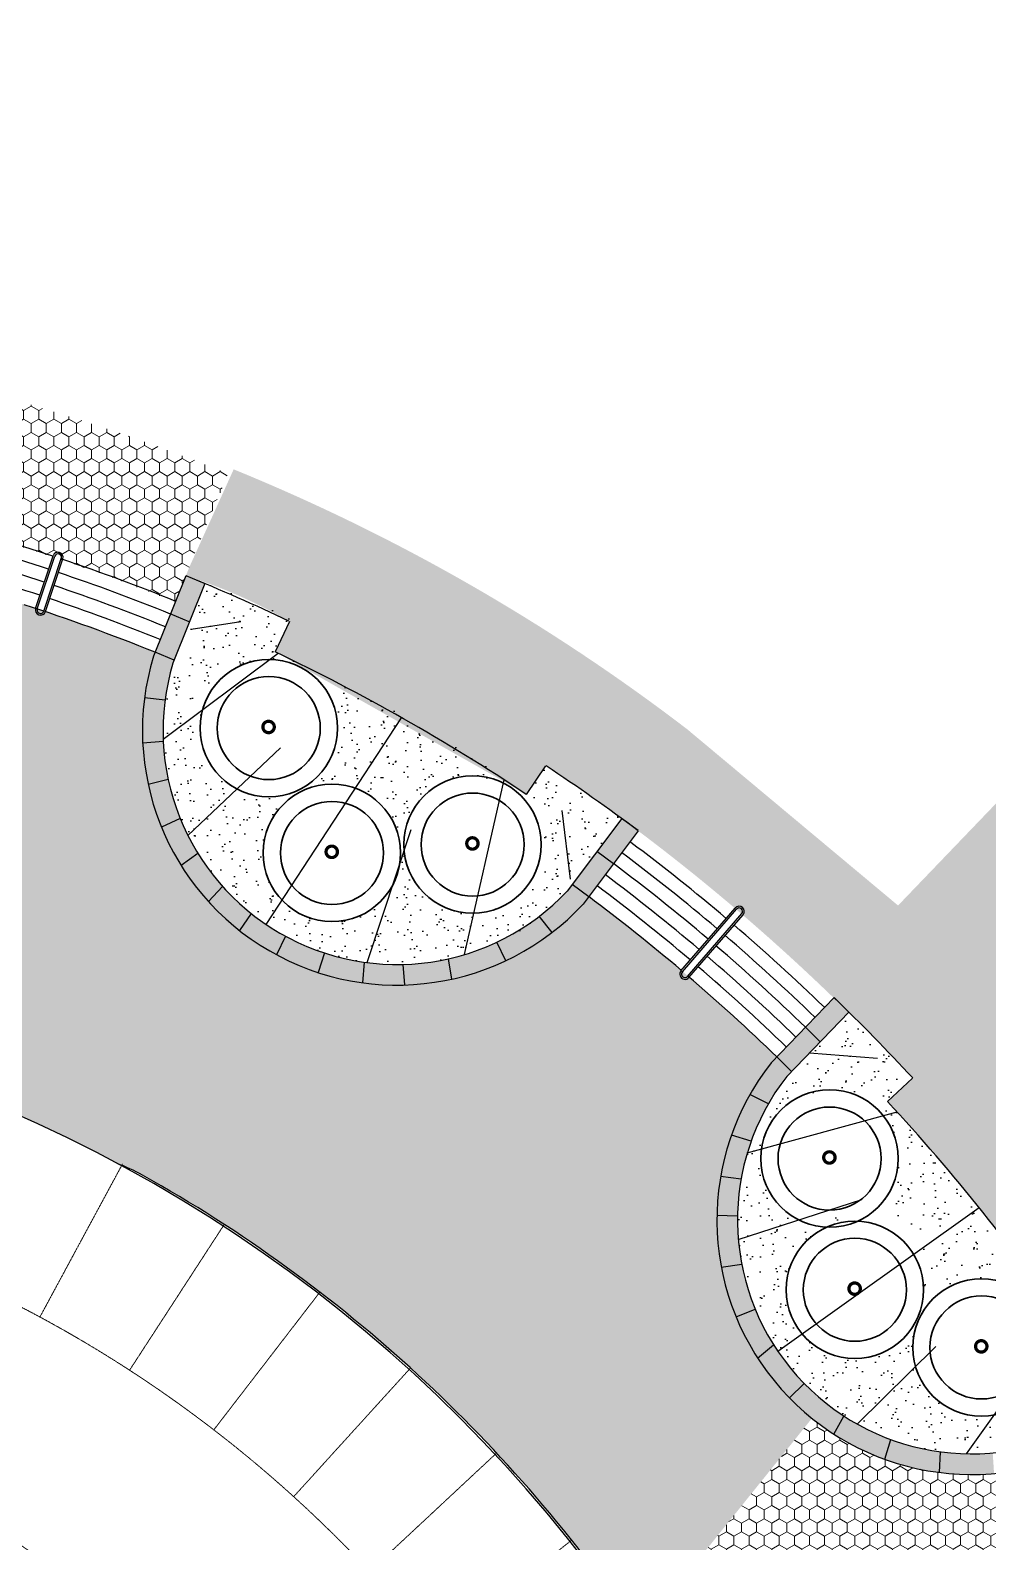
# Model space of a CAD drawing. Header units: millimetres. Extents: x -164772 to 106339, y -135449 to 107526.
# Drawn here: x -52379 to -24506, y 19521 to 63523 of the extents above; entities that cross this region are included whole.
import ezdxf

# ---------------------------------------------------------------- set-up
doc = ezdxf.new("R2010")
doc.units = ezdxf.units.MM
doc.linetypes.add('ACAD_дорога __ __ __ __ __ __ __ __ __ __ __ __ __', pattern=[7, 5, -2])
for name, color, linetype, lineweight, true_color in [('graas', 7, 'Continuous', 25, 0x83f83f), ('hatch', 7, 'Continuous', 9, 0x4a4a4a), ('plants', 7, 'Continuous', 30, 0x3d5129)]:
    doc.layers.add(name, color=color, linetype=linetype, lineweight=lineweight, true_color=true_color)
doc.layers.add('paving', color=250, linetype='Continuous', lineweight=25)
doc.layers.add('pr road', color=250, linetype='Continuous', lineweight=35)
doc.layers.add('project line', color=250, linetype='Continuous')
doc.linetypes.add('зигзаг', pattern='A,0.00254,-5.08,[131,ltypeshp.shx,S=5.08,R=0,X=-5.08,Y=0],-10.16,[131,ltypeshp.shx,S=5.08,R=180,X=5.08,Y=0],-5.08', length=20.32254)
pattern_1 = [(90, (0, 0), (-219.9704516, 381), [254, -508]), (210, (0, 0), (-219.9704530418713, -380.9999991675352), [254, -508]), (150, (0, 0), (-439.9409046418711, 8.324647552006501e-07), [-508, 254])]
pattern_2 = [(127.5, (20085131.35319099, -35165208.97466968), (-734.1198559940135, -24.00046943976064), [0, -579.1200000000001, 0, -647.7, 0, -619.125]), (97.5, (20085131.35319099, -35165208.97466968), (-1075.237650852531, 674.284924707004), [0, -312.42, 0, -521.9699999999999, 0, -200.0249999999999]), (57.49999999999998, (20085131.35319099, -35165677.60466967), (-2.155777017818464, 1186.488555362187), [0, -190.5, 0, -685.8000000000001, 0, -895.3500000000001]), (47.49999999999999, (20085131.35319099, -35165677.60466967), (-334.3939848858243, 1145.334678708446), [0, -95.24999999999999, 0, -449.5799999999999, 0, -514.35])]
pattern_3 = [(127.5, (20085757.92469963, -35165962.13813535), (-734.1198559940135, -24.00046943976064), [0, -579.1200000000001, 0, -647.7, 0, -619.125]), (97.5, (20085757.92469963, -35165962.13813535), (-1075.237650852531, 674.284924707004), [0, -312.42, 0, -521.9699999999999, 0, -200.0249999999999]), (57.49999999999998, (20085757.92469963, -35166430.76813534), (-2.155777017818464, 1186.488555362187), [0, -190.5, 0, -685.8000000000001, 0, -895.3500000000001]), (47.49999999999999, (20085757.92469963, -35166430.76813534), (-334.3939848858243, 1145.334678708446), [0, -95.24999999999999, 0, -449.5799999999999, 0, -514.35])]

# ---------------------------------------------------------------- blocks, each defined once
blk = doc.blocks.new('Р')
at = {"layer": 'plants', "const_width": 0.1885352972114263}
blk.add_lwpolyline([(63573.59903664942, 42000.92048726147, 1), (63574.26256520773, 42000.92048726147, 1)], format="xyb", close=True, dxfattribs=at)
at = {"layer": 'plants'}
blk.add_circle((63573.86653953586, 42000.90911318984), 4, dxfattribs=at)
at = {"layer": 'plants', "linetype": 'зигзаг', "ltscale": 0.1}
blk.add_circle((63573.86653953586, 42000.90911318984), 3, dxfattribs=at)

msp = doc.modelspace()

# ---------------------------------------------------------------- hatches: boundary and pattern name
at = {"layer": 'graas'}
h = msp.add_hatch(dxfattribs=at)
h.set_pattern_fill('AR-SAND', color=256, scale=15, angle=90, style=0)
h.set_pattern_definition([(127.5, (20086128.24877036, -35166053.85882878), (-734.1198559940135, -24.00046943976064), [0, -579.1200000000001, 0, -647.7, 0, -619.125]), (97.5, (20086128.24877036, -35166053.85882878), (-1075.237650852531, 674.284924707004), [0, -312.42, 0, -521.9699999999999, 0, -200.0249999999999]), (57.49999999999998, (20086128.24877036, -35166522.48882877), (-2.155777017818464, 1186.488555362187), [0, -190.5, 0, -685.8000000000001, 0, -895.3500000000001]), (47.49999999999999, (20086128.24877036, -35166522.48882877), (-334.3939848858243, 1145.334678708446), [0, -95.24999999999999, 0, -449.5799999999999, 0, -514.35])])
edge = h.paths.add_edge_path()
edge.add_line((-117541.6754624641, -3284.361524216785), (-120764.0420367754, -3284.361524216785))
edge.add_arc((-120764.042036779, 2115.638475780885), 5399.999999997817, 180.0000000000386, 270.0000000000386, ccw=False)
edge.add_line((-126164.0420367767, 2115.638475777625), (-126161.4625406482, 42274.47373970476))
edge.add_arc((-112971.6932503138, -1539156.284458524), 1581485.761235097, 89.52214120869093, 90.4778587913089, ccw=False)
edge.add_line((-99781.92395997167, 42274.47373970416), (-98863.34911363844, 41616.53721116955))
edge.add_arc((189654151.5651501, 110768853.5518665), 219696899.5820207, 210.2649924978628, 210.2684874780101)
edge.add_arc((-69889.71343111133, -6882.399719036608), 43094.06331599062, 121.0371690920496, 169.3069759478685)
edge.add_arc((-117541.6754624632, 2115.638475781816), 5399.999999998709, 269.99999999999216, 349.30577403733963, ccw=False)
h.paths.add_polyline_path([(-122660.9038956559, 16963.29322928055), (-125910.9038956559, 16963.29322928055), (-125910.9038956559, 7903.293229282877), (-122660.9038956559, 7903.293229282877)], flags=16)
h.paths.add_polyline_path([(-126161.4625406473, 7098.456192089754), (-126161.4625406473, 4859.754372380252), (-126161.4625406473, 5142.812778507869), (-126161.4625406473, 7559.754372377458)], flags=16)
h = msp.add_hatch(dxfattribs=at)
h.set_pattern_fill('AR-SAND', color=256, scale=15, angle=90, style=0)
h.set_pattern_definition(pattern_3)
edge = h.paths.add_edge_path()
edge.add_arc((-41692.3422722074, 43136.32942682649), 6809.941375749018, 187.8846363039206, 211.7204691775078)
edge.add_line((-47485.03726872455, 39555.82859335798), (-45808.83268015747, 41245.67330921443))
edge.add_arc((-45424.45719140142, 43208.38966254941), 2000.000000000382, 188.334456893451, 258.9195139328112, ccw=False)
edge.add_line((-47403.33478400696, 42918.48713843808), (-48437.90438927879, 42202.14889508804))
edge = h.paths.add_edge_path()
edge.add_arc((-41837.37265117027, 43142.630837719), 6667.197725445712, 166.9150024126457, 188.1092495480936)
edge.add_line((-48437.90438927876, 42202.14889508816), (-47403.33478400693, 42918.48713843092))
edge.add_arc((-45424.45719140329, 43208.38966255127), 2000.000000000024, 90.00000000002768, 188.3344568937422, ccw=False)
edge.add_arc((-45424.45719140981, 43208.38966255127), 2000, 425.1200730221053, 449.99999999983226, ccw=False)
edge.add_line((-44583.02116453162, 45022.77259144797), (-44466.74876182262, 45109.52547024829))
edge.add_arc((-70390.19501416272, -8089.789359115954), 59179.3220974342, 424.0205305768482, 424.8320429047497)
edge.add_line((-45222.81552802658, 45471.34555896236), (-44794.37594171602, 46383.16448488667))
edge.add_arc((-70360.91529126492, -8095.297991525806), 60179.32209742834, 424.859509762208, 427.3750961518241)
edge.add_line((-47210.13688690614, 47452.80969341895), (-48331.45845854047, 44652.05954974938))
h = msp.add_hatch(dxfattribs=at)
h.set_pattern_fill('AR-SAND', color=256, scale=15, angle=90, style=0)
h.set_pattern_definition(pattern_3)
edge = h.paths.add_edge_path()
edge.add_arc((-41692.34227220601, 43136.32942682276), 6809.941375747661, 211.7204691774697, 238.0360196745277)
edge.add_line((-45297.43006086143, 37358.90408527064), (-44839.38938593407, 38014.99254955286))
edge.add_arc((-43585.8861216165, 39573.43073130636), 2000.000000000003, 90.00000000009283, 231.1891316040542, ccw=False)
edge.add_arc((-43585.88612161836, 39573.43073130636), 2000, 62.401911189404416, 90.00000000006031, ccw=False)
edge.add_line((-42659.35317327807, 41345.86879669553), (-41288.85404336164, 43439.85373698127))
edge.add_arc((-70390.19501436481, -8089.789359022821), 59179.3220974368, 420.5444317838557, 424.020530576636)
edge.add_line((-44466.74876182646, 45109.52547024847), (-44583.02116453182, 45022.77259144814))
edge.add_arc((-45424.45719140981, 43208.38966255127), 2000.000000000005, 270.00000000016774, 425.1200730221053, ccw=False)
edge.add_arc((-45424.45719141679, 43208.38966255127), 2000, 258.9195139332737, 270.0000000003762, ccw=False)
edge.add_line((-45808.83268015718, 41245.67330921446), (-47485.03726872336, 39555.828593358))
edge = h.paths.add_edge_path()
edge.add_line((-44839.38938593378, 38014.99254955309), (-45297.43006086114, 37358.90408527087))
edge.add_arc((-41692.34227219297, 43136.32942684465), 6809.941375773631, 238.0360196745393, 262.6782643599747)
edge.add_line((-42560.20721444142, 36381.91516774851), (-41885.65860611411, 38520.23255645645))
edge.add_arc((-43585.88612162208, 39573.43073130636), 1999.999999999987, 270.0000000000635, 328.2240444578516, ccw=False)
edge.add_arc((-43585.8861216165, 39573.43073130636), 2000, 231.1891316040542, 269.9999999999072, ccw=False)
h = msp.add_hatch(dxfattribs=at)
h.set_pattern_fill('AR-SAND', color=256, scale=15, angle=90, style=0)
h.set_pattern_definition(pattern_3)
edge = h.paths.add_edge_path()
edge.add_arc((-43585.88612162115, 39573.43073131009), 1999.999999999882, 328.224044457791, 422.40191118929795, ccw=False)
edge.add_line((-41885.65860611414, 38520.23255645674), (-42560.20721444145, 36381.9151677488))
edge.add_arc((-41692.34227220321, 43136.3294268535), 6809.941375780546, 262.6782643600627, 286.7633001229301)
edge.add_line((-39728.22890742662, 36615.78035243605), (-39593.42370615394, 37820.20908574799))
edge.add_arc((-39491.15865606376, 39817.59283944457), 1999.999999999998, 90.0000000010699, 267.06904399044817, ccw=False)
edge.add_arc((-39491.15865611126, 39817.59283944457), 2000, 427.2453777361425, 449.9999999997232, ccw=False)
edge.add_line((-38717.58794058234, 41661.93238195735), (-38670.05199560855, 41870.44173313513))
edge.add_arc((-70390.1950144938, -8089.789358939468), 59179.32209743629, 417.5882153591441, 420.544431783708)
edge.add_line((-41288.8540433578, 43439.85373698831), (-42659.35317327786, 41345.8687966953))
h = msp.add_hatch(dxfattribs=at)
h.set_pattern_fill('AR-SAND', color=256, scale=15, angle=90, style=0)
h.set_pattern_definition([(127.5, (20085299.87602949, -35165867.67021161), (-734.1198559940135, -24.00046943976064), [0, -579.1200000000001, 0, -647.7, 0, -619.125]), (97.5, (20085299.87602949, -35165867.67021161), (-1075.237650852531, 674.284924707004), [0, -312.42, 0, -521.9699999999999, 0, -200.0249999999999]), (57.49999999999998, (20085299.87602949, -35166336.30021162), (-2.155777017818464, 1186.488555362187), [0, -190.5, 0, -685.8000000000001, 0, -895.3500000000001]), (47.49999999999999, (20085299.87602949, -35166336.30021162), (-334.3939848858243, 1145.334678708446), [0, -95.24999999999999, 0, -449.5799999999999, 0, -514.35])])
edge = h.paths.add_edge_path()
edge.add_arc((-39949.20732620199, 39912.06076318077), 2000, 267.06904399044817, 269.9999999989301, ccw=False)
edge.add_line((-40051.47237629191, 37914.67700948431), (-40246.21202574437, 36788.66605812561))
edge.add_arc((-40128.17837211982, 40959.46608777349), 4172.469871753245, 268.3789619295806, 318.8712729143008)
edge.add_line((-36985.33344692344, 38215.01156877405), (-35157.5240316942, 40579.00796464257))
edge.add_arc((-28258.37750701726, 52894.92419600305), 14116.65737300644, 229.7938353700033, 240.7432644639572, ccw=False)
edge.add_line((-37371.24257590788, 42113.65777581655), (-37927.72788106433, 41277.87086236045))
edge.add_arc((-34948.47123248762, 47875.28166277804), 7238.908719381809, 234.7332494925617, 245.6970319045597, ccw=False)
edge.add_line((-39128.10066574652, 41964.90965687162), (-39175.63661072031, 41756.40030570111))
edge.add_arc((-39452.8715666456, 39812.18644031421), 1963.880539939344, 255.3607539047406, 441.88462383171935, ccw=False)
h = msp.add_hatch(dxfattribs=at)
h.set_pattern_fill('AR-SAND', color=256, scale=15, angle=90, style=0)
h.set_pattern_definition(pattern_2)
edge = h.paths.add_edge_path()
edge.add_arc((-24969.26098304362, 28890.45327633344), 6810.562539566206, 184.7609530127448, 211.0863086488167)
edge.add_line((-30801.76197702744, 25373.96436542603), (-30123.46552640733, 25905.79161048644))
edge.add_arc((-28364.2592402676, 26857.20805075443), 2000.000000000269, 100.1865830443374, 208.4054721894052, ccw=False)
edge.add_arc((-29040.24678908268, 28645.83881028327), 369.0628545306525, 389.1630962344705, 531.6205218828852)
edge.add_line((-29405.36974732558, 28699.62185555002), (-31756.32472650622, 28325.18533321442))
edge = h.paths.add_edge_path()
edge.add_arc((-24969.26098316748, 28890.4532763516), 6810.562539440972, 163.3679041414105, 184.7609530129861)
edge.add_line((-31756.32472650268, 28325.18533321474), (-29405.36974732658, 28699.62185555034))
edge.add_arc((-29126.00683753592, 30656.44701305222), 1976.665963789153, 171.356264184454, 261.87516431632605, ccw=False)
edge.add_line((-31080.22172570255, 30953.52024185894), (-31494.88584725096, 30839.80758916704))
edge = h.paths.add_edge_path()
edge.add_line((-26985.507280628, 31801.18882417776), (-27479.00137525847, 31848.19726918033))
edge.add_arc((-29031.93705459245, 30689.82818396021), 1937.376618457506, 308.365621090901, 396.72007198191534, ccw=False)
edge.add_arc((-27921.17474791155, 27172.90142210158), 2000.000000000436, 400.61645761306994, 447.37138928871923, ccw=False)
edge.add_line((-26403.00605204821, 28474.88598840921), (-24872.52844408532, 29162.42742436027))
edge.add_arc((-604673.1006769931, -432945.4645524243), 741425.9284573457, 398.5552585231551, 398.816495974944)
edge = h.paths.add_edge_path()
edge.add_line((-28540.62797665297, 34943.62168501136), (-30882.37918472982, 32269.62406784475))
edge.add_arc((-32110.15286252674, 31949.47792582358), 1268.82692127105, 299.00658391665667, 374.61464129442516, ccw=False)
edge.add_line((-31494.88584725073, 30839.80758916684), (-31080.22172570232, 30953.52024185692))
edge.add_arc((-29039.73154808701, 30592.53409954863), 2072.175465516169, 81.22730472275902, 169.967523596568, ccw=False)
edge.add_arc((-29022.60051650161, 30797.00234531941), 1867.540917035143, 394.25496231386546, 440.78999585424674, ccw=False)
edge.add_line((-27479.0013752573, 31848.19726918036), (-26985.50728062501, 31801.18882418143))
edge.add_arc((-31633.15159026513, 28522.56034589609), 5687.70624483552, 395.2006261804053, 402.1711283183605)
edge.add_line((-27417.74799938992, 32340.98605469059), (-26684.17948514651, 33020.60155999404))
edge.add_arc((63503.30124311124, 121943.5483495361), 126653.3542621177, 223.386296822182, 224.595493936403, ccw=False)
h = msp.add_hatch(dxfattribs=at)
h.set_pattern_fill('AR-SAND', color=256, scale=15, angle=90, style=0)
h.set_pattern_definition(pattern_2)
edge = h.paths.add_edge_path()
edge.add_line((-30123.46552640692, 25905.79161048824), (-30808.65436039303, 25385.42159460464))
edge.add_arc((-24941.26999910994, 28932.80004099481), 6856.390674760239, 211.1568565160055, 261.9141648836094)
edge.add_line((-25905.66570950699, 22144.57243736418), (-25199.8487336586, 23246.28990812183))
edge.add_arc((-24679.04027119958, 25177.28927255286), 1999.999999999624, 94.61191228811663, 254.9059508595819, ccw=False)
edge.add_arc((-24679.04027119678, 25177.28927255612), 1999.999999996173, 36.03431006681808, 94.61191228819638, ccw=False)
edge.add_line((-23061.71053191254, 26353.82848329706), (-22597.11218504352, 26708.45468337526))
edge.add_arc((-15203.4473629522, 35846.05244813398), 11754.23210643415, 214.6536564330288, 231.0220318825186, ccw=False)
edge.add_line((-24872.52844408647, 29162.42742436197), (-26653.62322424641, 27893.41479686636))
edge.add_arc((-28360.22389366551, 26855.57536129611), 1997.397441394543, 284.6386293325877, 391.305146296479, ccw=False)
edge.add_arc((-28352.40925688417, 26884.55515933274), 2023.516343981949, 208.9269692200158, 284.2171633098605, ccw=False)
edge = h.paths.add_edge_path()
edge.add_arc((-24679.04027120051, 25177.28927257428), 2000.000000021403, 254.9059508596693, 280.75056401362616, ccw=False)
edge.add_line((-25199.8487336615, 23246.28990812185), (-25905.66570950625, 22144.5724373642))
edge.add_arc((-11574.57562176678, -96316.33964391793), 119324.6321353313, 95.48138340637342, 96.89797148524917, ccw=False)
edge.add_line((-22972.74161281091, 22462.65532687869), (-15713.79388960501, 26561.50531815877))
edge.add_arc((-18158.86937312296, 24414.01648954679), 3254.243750723023, 401.2925601460889, 464.8256350307917)
edge.add_line((-18991.55974586428, 27559.92321611433), (-22093.26229584202, 25691.583275347))
edge.add_arc((-24495.11103052207, 25134.75265869223), 2465.5501779384, 373.0525348753605, 399.6634006352127)
edge.add_line((-22597.11218504448, 26708.45468337558), (-23061.7105319135, 26353.82848329738))
edge.add_arc((-24605.09808644493, 25148.00219971737), 1958.586778689377, 278.7848793573115, 397.99999472323094, ccw=False)
at = {"layer": 'hatch'}
h = msp.add_hatch(dxfattribs=at)
h.set_pattern_fill('HONEY', color=256, scale=80, angle=90, style=0)
h.set_pattern_definition(pattern_1)
edge = h.paths.add_edge_path()
edge.add_line((-57747.20634383548, 53944.7392379493), (-58603.40963517238, 50043.43780245243))
edge.add_arc((-70773.63607217025, -8892.42900699047), 60179.32209744627, 427.9463561142493, 438.3324486411651, ccw=False)
edge.add_line((-48177.83420372874, 46883.73566960175), (-48153.11045727142, 46944.76451810582))
edge.add_line((-48153.1104572716, 46944.76451810593), (-46619.75757716229, 50615.62406411728))
edge.add_arc((-69884.04130159438, -6883.306821448221), 62027.04208805969, 427.9715589192816, 430.6173840686212)
edge.add_arc((-69884.04130222162, -6883.306823240086), 62027.04208995813, 430.6173840686237, 434.1292926308041)
edge.add_line((-52921.66179467065, 52779.34172567404), (-57747.20634383564, 53944.73923794941))
h = msp.add_hatch(dxfattribs=at)
h.set_pattern_fill('HONEY', color=256, scale=80, angle=90, style=0)
h.set_pattern_definition(pattern_1)
edge = h.paths.add_edge_path()
edge.add_line((-23323.78253914163, 41995.33172490499), (-23924.71861447126, 41369.33975347654))
edge.add_line((-23924.71861447141, 41369.33975347695), (-24869.63230262629, 40385.02809910808))
edge.add_line((-24869.6323026263, 40385.02809910807), (-26015.29507688086, 39191.59717011444))
edge.add_line((-26015.29507688087, 39191.5971701141), (-27117.12339349401, 38043.82836672942))
edge.add_line((-27117.12339349397, 38043.82836672947), (-33253.04730447006, 43172.53968727117))
edge.add_arc((-68104.32269068973, -2331.903342829044), 57317.23764737599, 412.5519545735334, 427.8105032507468)
edge.add_line((-46457.2611765161, 50740.41014855127), (-47748.73343065063, 47892.33551547975))
edge.add_line((-47748.73343065081, 47892.33551548007), (-48147.15296581033, 46898.91058978339))
edge.add_line((-48147.15296581041, 46898.91058978303), (-47848.62179214567, 47641.14362238381))
edge.add_arc((-52250.77452562263, 33597.38417914514), 14717.54490356382, 419.7230240339102, 432.5958939464005, ccw=False)
edge.add_line((-44830.47343859661, 46307.42980322945), (-45246.00699579887, 45426.52646025059))
edge.add_arc((3029623.437193462, 5464126.458501044), 6230339.561557437, 240.4270311756533, 240.5043119925217)
edge.add_line((-37934.44424471751, 41284.05839995113), (-37356.54815479781, 42105.72038759684))
edge.add_arc((-65126.77350101414, -9.403113585391111), 50446.6950681556, 413.0825908960085, 416.599603686069, ccw=False)
edge.add_line((-34825.30128453652, 40322.83987900666), (-34824.73581590454, 40323.59668875653))
edge.add_arc((-70860.26437111924, -7873.825336311902), 60179.32209751356, 410.0458706313003, 413.2158188764294, ccw=False)
edge.add_arc((-70860.2643707211, -7873.825336224823), 60179.3220971908, 409.09423109684474, 410.0458706315377, ccw=False)
edge.add_arc((-70860.26437122773, -7873.825336261145), 60179.32209755002, 405.9244086080033, 409.0942310965029, ccw=False)
edge.add_arc((-93901.63373086581, -31033.50535443514), 92846.55403836345, 403.6238044463871, 405.65077735461847, ccw=False)
edge.add_line((-26691.37945354244, 33023.2219798286), (-27428.58415632994, 32340.98606287582))
edge.add_arc((-76617.02483407155, -12502.96635333351), 66561.87170306267, 395.0170551441523, 402.3546993539355, ccw=False)
edge.add_line((-22104.09845277647, 25691.58328352547), (-21160.97056193232, 26060.3904787547))
edge.add_line((-21160.97056193211, 26060.39047875446), (-21161.03467769243, 26060.48438107744))
edge.add_arc((-18207.20676674534, 24122.34287170558), 3532.915486937587, 50.80453519653071, 146.7292888941785, ccw=False)
edge.add_line((-15974.51737134371, 26860.33299248763), (-15483.58560551798, 26256.85640083927))
edge.add_line((-15483.58560551823, 26256.85640083956), (-12133.1041302741, 28073.74570614755))
edge.add_arc((-69875.9962582372, -6883.491126538678), 67499.99998724542, 391.1904874567375, 394.294645567279)
edge.add_line((-14110.80688757755, 31149.30594036872), (-13284.65593378695, 31712.75478591764))
edge.add_arc((-69875.99626890829, -6883.491133619989), 68500.00000005108, 394.2946455671501, 402.8060019222401)
edge.add_line((-19620.37622612322, 39663.50290597607), (-20354.03491287277, 38983.98474480551))
edge.add_arc((-69865.94703200113, -6873.924888741649), 67486.12685323443, 402.8058408500684, 406.397171598202)
h = msp.add_hatch(dxfattribs=at)
h.set_pattern_fill('HONEY', color=256, scale=80, angle=90, style=0)
h.set_pattern_definition(pattern_1)
edge = h.paths.add_edge_path()
edge.add_arc((-69881.46312228337, -6884.363285390618), 42441.5030475266, 421.8408017902755, 430.2245744156918)
edge.add_line((-55522.04515181974, 33054.19322937033), (-55522.04515183508, 47673.56401242191))
edge.add_arc((-69988.01172441876, -7025.206541633657), 56579.32209742672, 432.0523822157225, 435.18636356369075, ccw=False)
edge.add_arc((-69988.01172448162, -7025.206541692331), 56579.32209750179, 427.9463561142237, 432.05238221568004, ccw=False)
edge.add_line((-48743.91811543217, 45414.36034956625), (-48790.02264685449, 45300.55452174337))
edge.add_arc((-41703.17842914283, 43136.32943501514), 7409.941375756141, 163.0180470117041, 316.9649285487484)
edge.add_line((-36286.98474130154, 38079.44530267366), (-36121.8826711259, 38300.41398110001))
edge.add_arc((-70002.63044733906, -7013.100770398933), 56579.32209747349, 410.0756296789115, 413.2146705002441, ccw=False)
edge.add_arc((-70002.63044720076, -7013.100770476232), 56579.32209744431, 405.9244407691962, 410.0756296790689, ccw=False)
edge.add_line((-30645.69184379725, 33634.79059887123), (-49112.18548779943, 30195.1068637698))
edge.add_arc((-51555.62991539183, 25832.81625799094), 4999.999999999414, 420.7455578007689, 430.0830294696319)
h = msp.add_hatch(dxfattribs=at)
h.set_pattern_fill('HONEY', color=256, scale=80, angle=90, style=0)
h.set_pattern_definition(pattern_1)
h.paths.add_polyline_path([(-49112.18548779914, 30195.10686376974, -0.1172901711083664), (-34641.92928678942, 16873.27243573735), (-29623.51693300231, 23115.06673654173, -0.4107027474719926), (-30810.79457653247, 33464.2268421208), (-30645.66902748568, 33634.76850717938), (-30645.69184379353, 33634.79059887123)])
h = msp.add_hatch(dxfattribs=at)
h.set_pattern_fill('HONEY', color=256, scale=80, angle=90, style=0)
h.set_pattern_definition(pattern_1)
h.paths.add_polyline_path([(-29623.51693299859, 23115.06673654173), (-34641.92928678616, 16873.27243573036), (-33686.78610629196, 15580.62665010015, -0.04384218856992625), (-30324.23482867218, 8925.493055821436), (-19183.20059386248, 13384.35220983023), (-18523.12936211357, 24166.40597744616), (-21684.46398303358, 22253.04119488787, -0.2924433362505921)])
at = {"layer": 'project line'}
h = msp.add_hatch(color=256, dxfattribs=at)
h.set_gradient(color1=(87, 85, 98), rotation=45, one_color=1, tint=1, name='INVCURVED')
h.paths.add_polyline_path([(-48298.89319025286, 46528.80577316279), (-47743.91665432116, 46300.74878152976), (-47293.34163565541, 47412.96186369057), (-47848.31817159828, 47641.01885532685)])
h = msp.add_hatch(color=256, dxfattribs=at)
h.set_gradient(color1=(87, 85, 98), rotation=45, one_color=1, tint=1, name='INVCURVED')
h.paths.add_polyline_path([(-48738.40161501177, 45412.04508592984), (-48183.42507908007, 45183.98809429682), (-47732.85006041432, 46296.20117645715), (-48287.82659635719, 46524.2581680939)])
h = msp.add_hatch(color=256, dxfattribs=at)
h.set_gradient(color1=(87, 85, 98), rotation=45, one_color=1, tint=1, name='INVCURVED')
h.paths.add_polyline_path([(-48790.02264685396, 45300.55452174185, 0.04185614194739453), (-49051.48972690038, 44090.03392981277), (-48455.44185509978, 44020.77285760226, -0.04060426740122557), (-48223.73463848446, 45100.41911271359), (-48188.95837602604, 45186.26189684407), (-48743.90131909799, 45414.40181013946)])
h = msp.add_hatch(color=256, dxfattribs=at)
h.set_gradient(color1=(87, 85, 98), rotation=45, one_color=1, tint=1, name='INVCURVED')
h.paths.add_polyline_path([(-49051.48972689666, 44090.03392981277, 0.04455648456730579), (-49104.20995861039, 42773.06163852666), (-48505.65284647958, 42817.51390411942, -0.04429808190259198), (-48455.44185509605, 44020.77285760226)])
h = msp.add_hatch(color=256, dxfattribs=at)
h.set_gradient(color1=(87, 85, 98), rotation=45, one_color=1, tint=1, name='INVCURVED')
h.paths.add_polyline_path([(-49104.20995860666, 42773.06163852666, 0.04119653084005332), (-48944.50707050998, 41564.58177721272), (-48363.26470721027, 41715.57178152543, -0.04085785033940441), (-48505.65284647586, 42817.51390411942)])
h = msp.add_hatch(color=256, dxfattribs=at)
h.set_gradient(color1=(87, 85, 98), rotation=45, one_color=1, tint=1, name='INVCURVED')
h.paths.add_polyline_path([(-48944.50707050998, 41564.58177721272, 0.04379136448030158), (-48560.10227069238, 40327.44591602734), (-48012.66607128343, 40573.97363713202, -0.04392570929415589), (-48363.26470721027, 41715.57178152543)])
h = msp.add_hatch(color=256, dxfattribs=at)
h.set_gradient(color1=(87, 85, 98), rotation=45, one_color=1, tint=1, name='INVCURVED')
h.paths.add_polyline_path([(-48012.66607128343, 40573.97363713202), (-48560.10227069238, 40327.44591602734, 0.04242066722159977), (-47987.69009120416, 39210.49903095239), (-47495.87342566697, 39555.82860154011, -0.04199035343516579)])
h = msp.add_hatch(color=256, dxfattribs=at)
h.set_gradient(color1=(87, 85, 98), rotation=45, one_color=1, tint=1, name='INVCURVED')
h.paths.add_polyline_path([(-35886.31770573769, 39617.47919684001), (-35403.89384857731, 39260.72158561838), (-34924.47949504832, 39902.35833798912), (-34924.58040940089, 39902.43378829076), (-34924.47949504832, 39902.35833798912), (-34685.62487779677, 40222.03566882997), (-35168.06640905121, 40578.76962545518)])
h = msp.add_hatch(color=256, dxfattribs=at)
h.set_gradient(color1=(87, 85, 98), rotation=45, one_color=1, tint=1, name='INVCURVED')
h.paths.add_polyline_path([(-36605.48619003201, 38656.8558310606), (-36123.0623328721, 38300.09821983897), (-35643.64797934311, 38941.73497220925), (-35643.74889369568, 38941.81042251135), (-35643.64797934311, 38941.73497220925), (-35404.79336209156, 39261.41230305056), (-35887.23489334554, 39618.14625967578)])
h = msp.add_hatch(color=256, dxfattribs=at)
h.set_gradient(color1=(87, 85, 98), rotation=91.00000000000001, one_color=1, tint=1, name='INVCURVED')
edge = h.paths.add_edge_path()
edge.add_arc((-41703.17842913771, 43136.32943501887), 7409.941375756726, 211.9923388826031, 222.2160539878352)
edge.add_spline(control_points=[(-47191.1021978732, 38157.38136330717), (-47185.40493092433, 38317.69827757827), (-47169.18553577297, 38609.33923627766), (-47146.53937731616, 38898.95880890223), (-47134.99470985428, 39028.93690035077)], knot_values=[268.6225567782421, 268.6225567782421, 268.6225567782421, 268.6225567782421, 269.5672622263424, 270.3408761314075, 270.3408761314075, 270.3408761314075, 270.3408761314075], degree=3, periodic=0)
edge.add_arc((-41703.17842914842, 43136.32943502632), 6809.941375759108, 211.7204691776214, 217.0955854656279, ccw=False)
edge.add_line((-47495.87342566697, 39555.82860154011), (-47987.69009120401, 39210.49903095247))
edge = h.paths.add_edge_path()
edge.add_spline(control_points=[(-47134.99470985428, 39028.93690035077), (-47146.53937731616, 38898.95880890223), (-47169.18553577297, 38609.33923627766), (-47185.40493092433, 38317.69827757827), (-47191.1021978732, 38157.38136330717)], knot_values=[268.6225567782421, 268.6225567782421, 268.6225567782421, 268.6225567782421, 269.3961706833072, 270.3408761314075, 270.3408761314075, 270.3408761314075, 270.3408761314075], degree=3, periodic=0)
edge.add_line((-47191.10219787972, 38157.38136330717), (-46779.89202582312, 38597.35591685555))
edge.add_arc((-41703.17842913399, 43136.32943500443), 6809.941375759107, 217.0955854654076, 221.7991701432159, ccw=False)
h = msp.add_hatch(color=256, dxfattribs=at)
h.set_gradient(color1=(87, 85, 98), rotation=91.00000000000001, one_color=1, tint=1, name='INVCURVED')
h.paths.add_polyline_path([(-46779.89202581931, 38597.35591685916), (-47191.10219786855, 38157.38136331462, 0.0415972336990529), (-46291.24326271823, 37317.6618663236), (-45944.30332317462, 37808.27527101761, -0.04226682862349964)])
h = msp.add_hatch(color=256, dxfattribs=at)
h.set_gradient(color1=(87, 85, 98), rotation=180, one_color=1, tint=1, name='INVCURVED')
h.paths.add_polyline_path([(-37562.99686018824, 37729.46360374759), (-37188.82593889282, 37260.28886453393, 0.04117435662241024), (-36286.98474130061, 38079.4453026718), (-36122.47480169198, 38299.62148765432), (-36604.91633295015, 38656.35544427628), (-36747.55304999955, 38465.45385940377, -0.0403916607871555)])
h = msp.add_hatch(color=256, dxfattribs=at)
h.set_gradient(color1=(87, 85, 98), rotation=91.00000000000001, one_color=1, tint=1, name='INVCURVED')
h.paths.add_polyline_path([(-45944.30332317462, 37808.27527101761), (-46291.24326271823, 37317.6618663236, 0.04350746490450496), (-45215.13796307219, 36611.50212510959), (-44946.65969607586, 37148.41403712476, -0.04399590081307517)])
h = msp.add_hatch(color=256, dxfattribs=at)
h.set_gradient(color1=(87, 85, 98), rotation=180, one_color=1, tint=1, name='INVCURVED')
h.paths.add_polyline_path([(-38792.65801261346, 36979.69297943175), (-38536.22228819764, 36437.25337980832, 0.05342102113974666), (-37188.82593889282, 37260.28886453393), (-37562.99686018824, 37729.46360374386, -0.05302045767695618)])
h = msp.add_hatch(color=256, dxfattribs=at)
h.set_gradient(color1=(87, 85, 98), rotation=149.99999999999997, one_color=1, tint=1, name='INVCURVED')
h.paths.add_polyline_path([(-44946.65969607586, 37148.41403712476), (-45215.13796307219, 36611.50212510959, 0.04471753908741886), (-43999.0614622387, 36091.0365177291), (-43815.29648492326, 36662.20718873902, -0.04529923846793003)])
h = msp.add_hatch(color=256, dxfattribs=at)
h.set_gradient(color1=(87, 85, 98), rotation=180, one_color=1, tint=1, name='INVCURVED')
h.paths.add_polyline_path([(-40205.52812810455, 36493.11145597654), (-40102.37745559615, 35901.36796758421, 0.05602251865184563), (-38536.22228819764, 36437.25337980459), (-38792.65801261346, 36979.69297943175, -0.05502376982421602)])
h = msp.add_hatch(color=256, dxfattribs=at)
h.set_gradient(color1=(87, 85, 98), rotation=149.99999999999997, one_color=1, tint=1, name='INVCURVED')
h.paths.add_polyline_path([(-43815.29648492326, 36662.20718873902), (-43999.06146224196, 36091.03651772584, 0.04469498246017152), (-42710.48319986769, 35795.17364787874), (-42657.66553750847, 36393.61070283833, -0.04371011234078735)])
h = msp.add_hatch(color=256, dxfattribs=at)
h.set_gradient(color1=(87, 85, 98), rotation=149.99999999999997, one_color=1, tint=1, name='INVCURVED')
h.paths.add_polyline_path([(-42657.66553750847, 36393.6107028346), (-42710.48319986769, 35795.17364788246, 0.04170243772936404), (-41478.31155777936, 35729.80082288948), (-41521.40779024389, 36328.81439822777, -0.04185415925785804)])
h = msp.add_hatch(color=256, dxfattribs=at)
h.set_gradient(color1=(87, 85, 98), rotation=149.99999999999997, one_color=1, tint=1, name='INVCURVED')
h.paths.add_polyline_path([(-41521.40779024389, 36328.81439822777), (-41478.31155777936, 35729.80082288948, 0.04688421782408825), (-40102.37745559615, 35901.36796758794), (-40205.52812810455, 36493.11145597282, -0.04879831413806753)])
h = msp.add_hatch(color=256, dxfattribs=at)
h.set_gradient(color1=(87, 85, 98), rotation=45, one_color=1, tint=1, name='INVCURVED')
h.paths.add_polyline_path([(-29810.9607963872, 34496.85515813674), (-29381.94715249332, 34077.38418915267), (-28547.22935996138, 34939.48071517613), (-28976.22286542345, 35358.97248312882)])
h = msp.add_hatch(color=256, dxfattribs=at)
h.set_gradient(color1=(87, 85, 98), rotation=45, one_color=1, tint=1, name='INVCURVED')
h.paths.add_polyline_path([(-30645.63791048041, 33634.80064482013), (-30216.91219379314, 33215.03230460412), (-29381.94715248587, 34077.38418914941), (-29810.96079639419, 34496.85515814372)])
h = msp.add_hatch(color=256, dxfattribs=at)
h.set_gradient(color1=(87, 85, 98), rotation=45, one_color=1, tint=1, name='INVCURVED')
h.paths.add_polyline_path([(-31430.34141545862, 32538.84826581231), (-30893.21534166651, 32269.62407603026, -0.03539089387419891), (-30357.53955810125, 33069.79236446186), (-30216.91219379314, 33215.03230460412), (-30645.63791048041, 33634.80064482386), (-30810.79457653154, 33464.22684212266, 0.03762206510042913)])
h = msp.add_hatch(color=256, dxfattribs=at)
h.set_gradient(color1=(87, 85, 98), rotation=45, one_color=1, tint=1, name='INVCURVED')
h.paths.add_polyline_path([(-31968.14769837333, 31356.94604676221), (-31393.09581250025, 31183.31397186876, -0.04398014866040752), (-30893.21534167024, 32269.62407603026), (-31430.34141545862, 32538.84826581231, 0.04389044337289805)])
h = msp.add_hatch(color=256, dxfattribs=at)
h.set_gradient(color1=(87, 85, 98), rotation=45, one_color=1, tint=1, name='INVCURVED')
h.paths.add_polyline_path([(-31968.14769837333, 31356.94604676221, 0.04204823559954566), (-32282.30700622805, 30153.0570316059), (-31686.97283977809, 30074.33691596058, -0.0421880284119715), (-31393.09581250398, 31183.31397186876)])
h = msp.add_hatch(color=256, dxfattribs=at)
h.set_gradient(color1=(87, 85, 98), rotation=91.00000000000001, one_color=1, tint=1, name='INVCURVED')
h.paths.add_polyline_path([(-32282.30700622805, 30153.0570316059, 0.03838300020452633), (-32389.49132265596, 29022.0397526422), (-31789.78757741981, 28999.44067656486, -0.0396995115834515), (-31686.97283977809, 30074.33691596058)])
h = msp.add_hatch(color=256, dxfattribs=at)
h.set_gradient(color1=(87, 85, 98), rotation=91.00000000000001, one_color=1, tint=1, name='INVCURVED')
h.paths.add_polyline_path([(-32389.49132265969, 29022.0397526422, 0.05102816060336095), (-32262.59656242308, 27518.72469800202), (-31667.3389500778, 27600.27535932701, -0.05169420410243623), (-31789.78757741981, 28999.44067656486)])
h = msp.add_hatch(color=256, dxfattribs=at)
h.set_gradient(color1=(87, 85, 98), rotation=91.00000000000001, one_color=1, tint=1, name='INVCURVED')
h.paths.add_polyline_path([(-32262.59656241935, 27518.72469800202, 0.05108322747216183), (-31833.25311390431, 26070.75643025343), (-31276.92240063175, 26295.50555051867, -0.05011882466756712), (-31667.3389500778, 27600.27535932701)])
h = msp.add_hatch(color=256, dxfattribs=at)
h.set_gradient(color1=(87, 85, 98), rotation=91.00000000000001, one_color=1, tint=1, name='INVCURVED')
h.paths.add_polyline_path([(-31833.25311390431, 26070.75643025343, 0.04586031401376313), (-31204.43332299524, 24868.75262016434), (-30739.48259495784, 25255.45104430387, -0.04305360416816318), (-31276.92240063175, 26295.50555051867)])
h = msp.add_hatch(color=256, dxfattribs=at)
h.set_gradient(color1=(87, 85, 98), rotation=91.00000000000001, one_color=1, tint=1, name='INVCURVED')
h.paths.add_polyline_path([(-30739.48259496157, 25255.45104430387), (-31204.43332299896, 24868.75262016062, 0.05022983680451247), (-30277.48409373666, 23708.35635228599), (-29848.23213685191, 24127.57350883823, -0.05291542069387184)])
h = msp.add_hatch(color=256, dxfattribs=at)
h.set_gradient(color1=(87, 85, 98), rotation=91.00000000000001, one_color=1, tint=1, name='INVCURVED')
h.paths.add_polyline_path([(-29848.23213685191, 24127.57350883823), (-30277.48409373666, 23708.35635228599, 0.05633282319570805), (-28987.21777276116, 22656.72074396167), (-28694.46550220371, 23181.93072828189, -0.05492511659023173)])
h = msp.add_hatch(color=256, dxfattribs=at)
h.set_gradient(color1=(87, 85, 98), rotation=91.00000000000001, one_color=1, tint=1, name='INVCURVED')
h.paths.add_polyline_path([(-28694.46550220371, 23181.93072828189), (-28987.21777276116, 22656.72074396167, 0.05597463330502139), (-27504.73192071336, 21923.19726965022), (-27332.10797183894, 22498.91143984817, -0.05611817760266988)])
h = msp.add_hatch(color=256, dxfattribs=at)
h.set_gradient(color1=(87, 85, 98), rotation=91.00000000000001, one_color=1, tint=1, name='INVCURVED')
h.paths.add_polyline_path([(-27332.10797183894, 22498.91143984817), (-27504.73192071336, 21923.19726964649, 0.05549894746707124), (-25910.42127820224, 21538.5192430071), (-25883.48814587695, 22140.0720511517, -0.05494804744512733)])
h = msp.add_hatch(color=256, dxfattribs=at)
h.set_gradient(color1=(87, 85, 98), rotation=45, one_color=1, tint=1, name='INVCURVED')
h.paths.add_polyline_path([(-25883.48814587695, 22140.0720511517), (-25910.42127820224, 21538.51924301083, 0.05373018656497999), (-24322.59458633958, 21509.11685100388), (-24361.78770898729, 22108.01599746248, -0.05604599440849527)])

# ---------------------------------------------------------------- linework, layer by layer
at = {"layer": 'paving'}
for p, q in [((-52225.16167901296, 46693.13881115853), (-51715.56117704304, 48226.69948489363)), ((-52175.82275871633, 46676.83275621622), (-51666.15640747853, 48210.4365598001)), ((-51986.05926596819, 46613.66783470618), (-51476.37372123057, 48147.32939219526)), ((-51939.22520187896, 46598.05323843057), (-51429.41914922444, 48132.07740843952)), ((-47848.62179214534, 47641.14362238398), (-48790.02264685396, 45300.55452174185)), ((-47293.35542784797, 47412.96753132674), (-48223.73463848353, 45100.41911271359)), ((-44830.47343859661, 46307.42980322945), (-45246.00699579323, 45426.52646024855)), ((-37382.07873284796, 42113.65778400195), (-37938.56403790068, 41277.87087047337)), ((-35159.47004392909, 40571.2939930703), (-36747.55304999815, 38465.45385940377)), ((-34681.17014100243, 40218.72571268775), (-36286.98474130061, 38079.4453026718)), ((-33436.23210213266, 36141.35377403306), (-31857.62776915476, 37970.01169599364)), ((-33396.61979853574, 36107.72221314958), (-31817.96467822118, 37936.36436422779)), ((-33244.43489154501, 35977.95417173025), (-31665.73497373265, 37806.6489739628)), ((-33206.88482223338, 35945.90362617192), (-31628.23806944283, 37774.53595552086)), ((-28980.50007050185, 35363.15495278877), (-30810.79457652968, 33464.22684212266)), ((-28547.22935996138, 34939.48071517613), (-30357.53955810125, 33069.79236446186)), ((-26695.01564208631, 33020.60156817925), (-27428.58415640172, 32340.9860630087))]:
    msp.add_line(p, q, dxfattribs=at)
for centre, radius, start, end in [((-69988.0117244304, -7025.206541649955), 58179.32209744686, 71.70061456421831, 75.1902819428451), ((-69988.0117244304, -7025.206541649955), 57379.32209744686, 71.70207650580633, 75.1902819428451), ((-69988.0117244304, -7025.206541649955), 57779.32209744686, 71.70134047457744, 75.1902819428451), ((-69988.0117244304, -7025.206541649955), 56979.32209744687, 71.70282287081085, 75.1902819428451), ((-51572.70886270449, 48178.73062270139), 150.6911933010952, 341.7921137272116, 161.4227891454825), ((-51571.42849313541, 48178.39149532611), 100.0013195557108, 341.9035864023845, 161.3100755934553), ((-69988.0117244304, -7025.206541649955), 58179.32209744686, 67.9463561140748, 71.40381080503253), ((-69988.0117244304, -7025.206541649955), 57779.32209744686, 67.9463561140748, 71.4024939686339), ((-70526.78828029268, -8101.606557162437), 60179.32209744685, 64.74398226692196, 67.85572245845101), ((-69988.0117244304, -7025.206541649955), 57379.32209744686, 67.9463561140748, 71.4011587726327), ((-69988.0117244304, -7025.206541649955), 56579.32209744687, 67.9463561140748, 72.0523822158174), ((-52080.89056668922, 46645.40195759018), 149.9999999999897, 161.6074009851006, 341.6074009851006), ((-52080.92562573988, 46645.29652072587), 99.99999997895503, 161.6074009851006, 341.607400985694), ((-69988.0117244304, -7025.206541649955), 56979.32209744687, 67.9463561140748, 71.39980482964279), ((-70736.1258869495, -7981.768802090506), 59179.32209744685, 56.34392578196343, 64.48630768582281), ((-41703.17842914051, 43136.32943501561), 7409.94137575707, 163.0180470117758, 316.9649285487043), ((-41703.17842914051, 43136.32943501561), 6809.94137575707, 163.2369080143169, 316.6943026546883), ((-70706.84616384495, -7987.277434613514), 60179.32209744686, 53.23386730358924, 56.34560749529314), ((-69760.31701102087, -6752.389195055193), 58223.55106615905, 49.72197184473892, 53.21514909264958), ((-70002.63044723941, -7013.100770440842), 57779.32209744686, 49.720991717111, 53.21506919264721), ((-70002.63044723941, -7013.100770440842), 58179.32209744686, 49.71998655591927, 53.21581887644276), ((-70002.63044723941, -7013.100770440842), 57379.32209744686, 49.72201089205643, 53.21581887644276), ((-70002.63044710949, -7013.100770273204), 56579.32209723586, 49.72398573290934, 53.21581887644276), ((-70002.63044723941, -7013.100770440842), 56979.32209744687, 49.7230443766221, 53.21581887644276), ((-31743.24792612324, 37871.90416699326), 150.6911933010952, 319.7484965254722, 139.3791719436795), ((-31742.18843228397, 37871.10929189999), 100.0013195557108, 319.8599692008883, 139.2664583917845), ((-69733.2874826079, -6717.373924511909), 58179.32209744686, 45.92440860820393, 49.42318233923113), ((-70002.63044723941, -7013.100770440842), 58179.32209744686, 45.92440860820393, 49.42318233923113), ((-70002.63044723941, -7013.100770440842), 57379.32209744686, 45.92440860820393, 49.42109269700202), ((-70002.63044723941, -7013.100770440842), 57779.32209744686, 45.92440860820393, 49.42214475129973), ((-33320.42366638061, 36042.95983495055), 149.9999999999897, 139.5637837831885, 319.5637837831885), ((-33320.49573431144, 36042.87526378319), 99.99999997895503, 139.5637837831885, 319.5637837842052), ((-70002.63044723941, -7013.100770440842), 56979.32209744687, 45.92440860820393, 49.42002587157427), ((-70002.63044730134, -7013.100770515348), 56579.32209754392, 45.92440860820393, 49.46883029414643), ((-69881.46312227965, -6884.363285382702), 42441.50304751814, 195.2527618117758, 164.7472381882243), ((-70837.36878001576, -7875.218509940389), 60179.32209744686, 42.81313745994228, 45.92440860820393), ((-24980.09713998836, 28890.45328451697), 7410.562539561448, 141.8883012635037, 296.4054930369224), ((-24980.09713998836, 28890.45328451697), 6810.562539561448, 142.1457095000518, 296.4054930369224), ((-70841.00496841714, -7877.838921795557), 59179.32209744686, 34.55862493075814, 42.81312956721387), ((-51555.62991538345, 25832.81625798535), 5000, 60.74555780083364, 70.08302946953737), ((-69881.46312227965, -6884.363285382702), 42500, 33.98688992386005, 60.74555780083364)]:
    msp.add_arc(centre, radius, start, end, dxfattribs=at)
at = {"layer": 'pr road', "linetype": 'ACAD_дорога __ __ __ __ __ __ __ __ __ __ __ __ __', "lineweight": 18, "ltscale": 0.2}
for p, q in [((-49695.28592456112, 30515.74701047832), (-52097.83377285422, 26064.21297550578)), ((-49487.33697032909, 24515.41010481309), (-46732.18452053171, 28757.684234886)), ((-43949.13333391658, 26787.05295670223), (-47035.58099680048, 22779.28147324458)), ((-41310.32724673095, 24578.95177805381), (-44710.96609583291, 20834.08237628689)), ((-38802.96665935106, 22104.89433884485), (-42501.90333506911, 18654.34960927725)), ((-36618.44832787783, 19569.78283176761), (-40577.70469390022, 16421.34186225202))]:
    msp.add_line(p, q, dxfattribs=at)
for radius, start, end in [(37441.50304751814, 24.62760359734596, 80.15009633128938), (31441.50304751814, 8.000000000015099, 77.99999999983137)]:
    msp.add_arc((-69881.46312227965, -6884.363285382702), radius, start, end, dxfattribs=at)
at = {"layer": 'project line'}
for p, q in [((-47287.80833870618, 47410.6880611503), (-47842.78487465231, 47638.74505279078)), ((-47749.44995126341, 46303.02258407189), (-48304.42648720954, 46531.0795757119)), ((-47693.8265484914, 46083.93432084615), (-46244.38509110946, 46313.7009542841)), ((-48188.95837602232, 45186.26189684034), (-48743.90131910171, 45414.40181013946)), ((-48508.50840904776, 42885.75927352537), (-45158.97763655827, 45384.90292559755)), ((-48455.44185509605, 44020.77285760226), (-49051.48972689666, 44090.03392981277)), ((-45510.41301126525, 37490.06816069553), (-41569.70871236993, 43511.06830280837)), ((-48505.65284647586, 42817.51390411942), (-49104.20995861039, 42773.06163852666)), ((-47788.57629915213, 40079.65897438028), (-45097.7800511739, 42637.16317296684)), ((-48363.26470720654, 41715.57178152543), (-48944.50707050998, 41564.58177721272)), ((-39739.06506436671, 36615.78036062144), (-38580.17434988523, 41699.08208292634)), ((-48012.6660712797, 40573.97363713202), (-48560.10227069611, 40327.44591602734)), ((-36649.8617512279, 38810.33836258906), (-36898.95476912547, 40804.38102484499)), ((-34685.93633147821, 40222.25036160978), (-35168.3601886344, 40579.00797282816)), ((-42571.04337138151, 36381.9151759339), (-41292.71835668831, 40257.40840472239)), ((-35404.19662963718, 39260.94788562464), (-35886.61124323893, 39617.71786820055)), ((-47495.87342566371, 39555.82860154337), (-47987.69009120789, 39210.49903094866)), ((-46779.89202581931, 38597.35591685916), (-47191.10219787227, 38157.38136331089)), ((-36122.47480168872, 38299.6214876506), (-36604.91633294642, 38656.35544427256)), ((-45944.3033231709, 37808.27527102134), (-46291.24326272195, 37317.66186631988)), ((-45944.3033231709, 37808.27527102134), (-46291.24326272195, 37317.66186631988)), ((-37188.82593889282, 37260.28886453393), (-37562.99686018824, 37729.46360374386)), ((-44946.65969607586, 37148.41403712476), (-45215.13796307219, 36611.50212510586)), ((-38536.22228819764, 36437.25337980459), (-38792.65801261346, 36979.69297943175)), ((-43815.29648492326, 36662.20718874274), (-43999.06146224196, 36091.03651772211)), ((-42657.66553750847, 36393.61070284159), (-42710.48319986769, 35795.17364787874)), ((-41478.31155777936, 35729.80082288575), (-41521.40779024389, 36328.81439823149)), ((-40102.37745559615, 35901.36796758049), (-40205.52812810455, 36493.11145597654)), ((-28547.22935996138, 34939.48071517613), (-28980.50007050185, 35363.15495278877)), ((-29381.94715249332, 34077.38418916012), (-29810.96079639093, 34496.85515814372)), ((-30216.91219380059, 33215.03230460784), (-30645.63791048041, 33634.80064482013)), ((-29696.19486000555, 33752.82916064658), (-27720.34425531634, 33595.92510410915)), ((-30893.21534167024, 32269.62407603026), (-31430.3414154549, 32538.84826581231)), ((-31505.72200419082, 30839.80759735223), (-27147.1465598855, 32035.05249549732)), ((-31393.09581250398, 31183.31397186876), (-31968.14769837333, 31356.94604676221)), ((-31686.97283978135, 30074.33691596058), (-32282.30700622805, 30153.0570316059)), ((-31767.16088344835, 28325.18534140013), (-28168.8642880272, 29485.50100087937)), ((-30621.11087660192, 25074.3392756591), (-24758.39596293753, 29251.46636609644)), ((-31789.78757741981, 28999.44067656486), (-32389.49132265596, 29022.0397526422)), ((-32262.59656241935, 27518.72469800202), (-31667.33895008106, 27600.27535932701)), ((-31833.25311390431, 26070.75643025343), (-31276.92240063547, 26295.50555051867)), ((-25123.35924506075, 22081.39769107899), (-22323.36750706684, 26007.71875522103)), ((-31204.43332299524, 24868.75262016434), (-30739.48259495784, 25255.45104430387)), ((-28307.14648144393, 22947.85244104736), (-26017.7557836308, 25209.5688981824)), ((-30277.48409373666, 23708.35635228599), (-29848.23213685191, 24127.57350883823)), ((-28987.21777276116, 22656.72074396167), (-28694.46550220371, 23181.93072828189)), ((-27504.73192071336, 21923.19726965022), (-27332.10797183894, 22498.91143984817)), ((-25910.42127820224, 21538.51924301455), (-25883.48814587695, 22140.0720511517))]:
    msp.add_line(p, q, dxfattribs=at)

# ---------------------------------------------------------------- block references
at = {"layer": 'graas', "xscale": 500, "yscale": 500, "zscale": 500, "rotation": 90}
for p in [(20955019.26324657, -31743724.8800972), (20960952.56178187, -31747115.6769203), (20956857.83431635, -31747359.83902844), (20971344.16517683, -31756257.16681397), (20972079.46119771, -31760076.06170899), (20975764.68016678, -31761755.98048719)]:
    msp.add_blockref('Р', p, dxfattribs=at)

doc.saveas('drawing.dxf')
